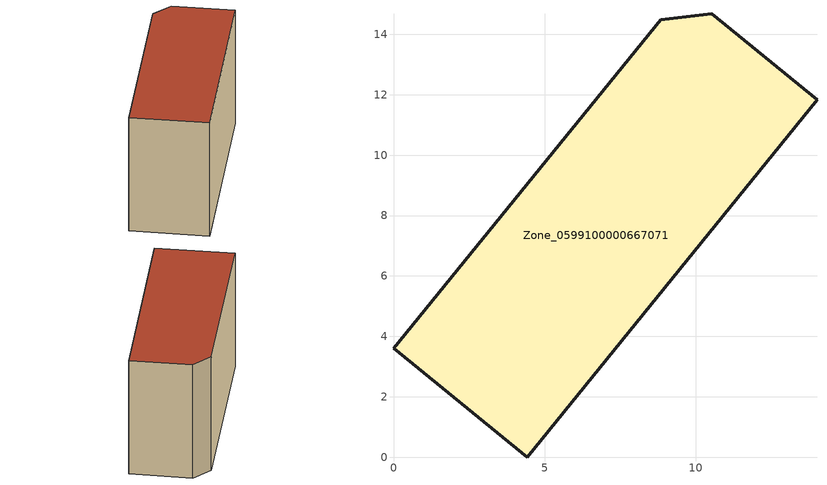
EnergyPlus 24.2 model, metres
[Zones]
Zone_0599100000667071
 floor ground (C_G): 0,3.6 8.85,14.48 10.53,14.68 14.02,11.83 4.42,0 z0
 wall outside (C_F): 8.85,14.48 0,3.6 4.42,0 14.02,11.83 10.53,14.68 8.85,14.48 z0:9.29
 roof outside (C_R): 4.42,0 14.02,11.83 10.53,14.68 8.85,14.48 0,3.6 z9.29
[BUILDING]
Pand.0599100000667071: North Axis=0; Terrain=City; Loads Convergence Tolerance Value=0.04; Temperature Convergence Tolerance Value=0.4; Solar Distribution=FullExterior; Maximum Number of Warmup Days=25; Minimum Number of Warmup Days=1
[Site:Location]
Rotterdam.The.Hague.AP_ZH_NLD Design_Conditions: Latitude=51.96; Longitude=4.45; Time Zone=1; Elevation=-4.5
[SITE:GROUNDTEMPERATURE:BUILDINGSURFACE]
18, 18, 18, 18, 18, 18, 18, 18, 18, 18, 18, 18
[MATERIAL] Thermal Absorptance=0.9; Solar Absorptance=0.7; Visible Absorptance=0.7
Name | Roughness | Thickness | Conductivity | Density | Specific Heat
G.TC.1946 | MediumSmooth | 0.15 | 1 | 540 | 1210
F.TC.1946 | Rough | 0.3 | 0.857143 | 1920 | 840
R.TC.1946 | MediumRough | 0.2 | 0.909091 | 1500 | 1000
[CONSTRUCTION]
C_G: G.TC.1946
C_F: F.TC.1946
C_R: R.TC.1946
[ZONE]
Zone_0599100000667071: Type=1; Multiplier=1; Ceiling Height=Autocalculate; Volume=Autocalculate; Floor Area=autocalculate; Part of Total Floor Area=Yes
[ZONEINFILTRATION:DESIGNFLOWRATE]
Infil_Zone_0599100000667071: Zone or ZoneList or Space or SpaceList=Zone_0599100000667071; Schedule=AlwaysOn; Design Flow Rate Calculation Method=Flow/Area; Flow Rate per Floor Area=0.003; Constant Term Coefficient=1; Temperature Term Coefficient=0; Velocity Term Coefficient=0; Velocity Squared Term Coefficient=0
[HVACTEMPLATE:ZONE:IDEALLOADSAIRSYSTEM]
Zone_0599100000667071: Maximum Heating Supply Air Temperature=50; Minimum Cooling Supply Air Temperature=13; Maximum Heating Supply Air Humidity Ratio=0.0156; Minimum Cooling Supply Air Humidity Ratio=0.0077; Heating Limit=NoLimit; Cooling Limit=NoLimit; Dehumidification Control Type=ConstantSensibleHeatRatio; Cooling Sensible Heat Ratio=0.7; Dehumidification Setpoint=60; Humidification Control Type=None; Humidification Setpoint=30; Outdoor Air Method=None; Outdoor Air Flow Rate per Person=0.00944; Outdoor Air Flow Rate per Zone Floor Area=0; Outdoor Air Flow Rate per Zone=0; Demand Controlled Ventilation Type=None; Outdoor Air Economizer Type=NoEconomizer; Heat Recovery Type=None; Sensible Heat Recovery Effectiveness=0.7; Latent Heat Recovery Effectiveness=0.65
[ZONECONTROL:THERMOSTAT]
ThermostatControl_Zone_0599100000667071: Zone or ZoneList=Zone_0599100000667071; Control Type Schedule=DualSetpointControlType; Control 1=Thermostat_Zone_0599100000667071; Temperature Difference Between Cutout And Setpoint=0
[THERMOSTATSETPOINT:DUALSETPOINT]
Thermostat_Zone_0599100000667071: Heating Setpoint Temperature Schedule=HeatingSetpoint_Zone_0599100000667071; Cooling Setpoint Temperature Schedule=CoolingSetpoint_Zone_0599100000667071
[SCHEDULE:COMPACT]
HeatingSetpoint_Zone_0599100000667071: Through: 12/31, For: AllDays, Until: 24:00, 21
CoolingSetpoint_Zone_0599100000667071: Through: 12/31, For: AllDays, Until: 24:00, 24
DualSetpointControlType: Through: 12/31, For: AllDays, Until: 24:00, 4
AlwaysOn: Through: 12/31, For: AllDays, Until: 24:00, 1
